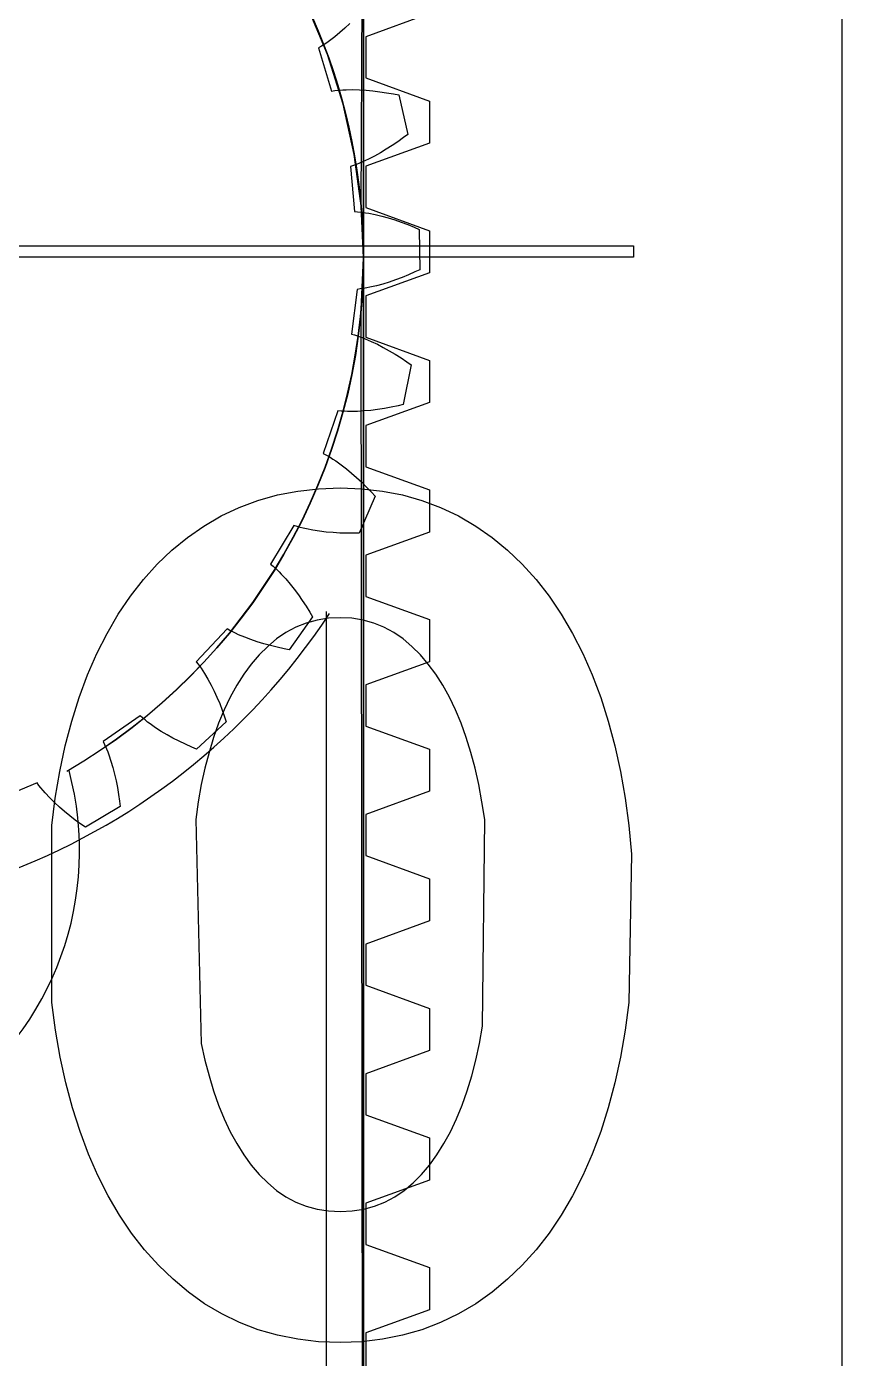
# Model space of a CAD drawing. Header units: millimetres. Extents: x -658 to 1307, y -81 to 472.
# Drawn here: x 462.72 to 470.62, y 361.71 to 374.62 of the extents above; entities that cross this region are included whole.
import ezdxf

# ---------------------------------------------------------------- set-up
doc = ezdxf.new("R2010")
doc.units = ezdxf.units.MM
doc.layers.get('0').update_dxf_attribs({"true_color": 0xffffff})
for name, color, linetype, true_color in [('a', 7, 'Continuous', 0xffffff), ('gears', 134, 'Continuous', 0x009987), ('Layer1', 252, 'Continuous', 0x777799), ('Layer2', 36, 'Continuous', 0x664400), ('Layer3', 134, 'Continuous', 0x009987), ('Layer4', 252, 'Continuous', 0x777799), ('servo', 36, 'Continuous', 0x664400), ('Version_1', 252, 'Continuous', 0x777799)]:
    doc.layers.add(name, color=color, linetype=linetype, true_color=true_color)

# ---------------------------------------------------------------- blocks, each defined once
blk = doc.blocks.new('Group_10')
at = {"layer": 'a'}
for p, q in [((11.5655, 9.18821), (11.52184, 9.13969)), ((11.5655, 9.18821, 3), (11.52184, 9.13969, 3)), ((11.60804, 9.23861), (11.5655, 9.18821)), ((11.60804, 9.23861, 3), (11.5655, 9.18821, 3)), ((11.5655, 9.18821), (11.5655, 9.18821, 3)), ((11.43092, 9.04888), (11.40736, 9.02765)), ((11.43092, 9.04888, 3), (11.40736, 9.02765, 3)), ((11.47701, 9.09318), (11.43092, 9.04888)), ((11.47701, 9.09318, 3), (11.43092, 9.04888, 3)), ((11.43092, 9.04888), (11.43092, 9.04888, 3)), ((11.52184, 9.13969), (11.47701, 9.09318)), ((11.52184, 9.13969, 3), (11.47701, 9.09318, 3)), ((11.47701, 9.09318), (11.47701, 9.09318, 3)), ((11.52184, 9.13969), (11.52184, 9.13969, 3)), ((11.3591, 8.98728), (11.33431, 8.96833)), ((11.3591, 8.98728, 3), (11.33431, 8.96833, 3)), ((11.33431, 8.96833), (11.50985, 8.56797)), ((11.33431, 8.96833, 3), (11.50985, 8.56797, 3)), ((11.33431, 8.96833), (11.33431, 8.96833, 3)), ((11.38343, 9.00709), (11.3591, 8.98728)), ((11.38343, 9.00709, 3), (11.3591, 8.98728, 3)), ((11.3591, 8.98728), (11.3591, 8.98728, 3)), ((11.40736, 9.02765), (11.38343, 9.00709)), ((11.40736, 9.02765, 3), (11.38343, 9.00709, 3)), ((11.38343, 9.00709), (11.38343, 9.00709, 3)), ((11.40736, 9.02765), (11.40736, 9.02765, 3)), ((11.50985, 8.56797), (11.53992, 8.576)), ((11.50985, 8.56797, 3), (11.53992, 8.576, 3)), ((11.50985, 8.56797), (11.50985, 8.56797, 3)), ((11.53992, 8.576), (11.58578, 8.58628)), ((11.53992, 8.576, 3), (11.58578, 8.58628, 3)), ((11.53992, 8.576), (11.53992, 8.576, 3)), ((11.58578, 8.58628), (11.61678, 8.59213)), ((11.58578, 8.58628, 3), (11.61678, 8.59213, 3)), ((11.58578, 8.58628), (11.58578, 8.58628, 3)), ((11.61678, 8.59213), (11.64807, 8.59727)), ((11.61678, 8.59213, 3), (11.64807, 8.59727, 3)), ((11.61678, 8.59213), (11.61678, 8.59213, 3)), ((11.64807, 8.59727), (11.71145, 8.60561)), ((11.64807, 8.59727, 3), (11.71145, 8.60561, 3)), ((11.64807, 8.59727), (11.64807, 8.59727, 3)), ((11.71145, 8.60561), (11.77577, 8.61159)), ((11.71145, 8.60561, 3), (11.77577, 8.61159, 3)), ((11.71145, 8.60561), (11.71145, 8.60561, 3)), ((11.77577, 8.61159), (11.84094, 8.61539)), ((11.77577, 8.61159, 3), (11.84094, 8.61539, 3)), ((11.77577, 8.61159), (11.77577, 8.61159, 3)), ((11.84094, 8.61539), (11.90686, 8.61715)), ((11.84094, 8.61539, 3), (11.90686, 8.61715, 3)), ((11.84094, 8.61539), (11.84094, 8.61539, 3)), ((11.90686, 8.61715), (11.97348, 8.61696)), ((11.90686, 8.61715, 3), (11.97348, 8.61696, 3)), ((11.90686, 8.61715), (11.90686, 8.61715, 3)), ((11.97348, 8.61696), (12.04074, 8.6149)), ((11.97348, 8.61696, 3), (12.04074, 8.6149, 3)), ((11.97348, 8.61696), (11.97348, 8.61696, 3)), ((12.04074, 8.6149), (12.10859, 8.61103)), ((12.04074, 8.6149, 3), (12.10859, 8.61103, 3)), ((12.04074, 8.6149), (12.04074, 8.6149, 3)), ((12.10859, 8.61103), (12.15984, 8.60697)), ((12.10859, 8.61103, 3), (12.15984, 8.60697, 3)), ((12.10859, 8.61103), (12.10859, 8.61103, 3)), ((12.15984, 8.60697), (12.29175, 8.23815)), ((12.15984, 8.60697, 3), (12.29175, 8.23815, 3)), ((12.15984, 8.60697), (12.15984, 8.60697, 3)), ((12.2047, 8.15648), (12.154, 8.11223)), ((12.2047, 8.15648, 3), (12.154, 8.11223, 3)), ((12.2547, 8.2025), (12.2047, 8.15648)), ((12.2547, 8.2025, 3), (12.2047, 8.15648, 3)), ((12.2047, 8.15648), (12.2047, 8.15648, 3)), ((12.29175, 8.23815), (12.2547, 8.2025)), ((12.29175, 8.23815, 3), (12.2547, 8.2025, 3)), ((12.2547, 8.2025), (12.2547, 8.2025, 3)), ((12.29175, 8.23815), (12.29175, 8.23815, 3)), ((12.05053, 8.02939), (11.99773, 7.991)), ((12.05053, 8.02939, 3), (11.99773, 7.991, 3)), ((12.10261, 8.06984), (12.05053, 8.02939)), ((12.10261, 8.06984, 3), (12.05053, 8.02939, 3)), ((12.05053, 8.02939), (12.05053, 8.02939, 3)), ((12.154, 8.11223), (12.10261, 8.06984)), ((12.154, 8.11223, 3), (12.10261, 8.06984, 3)), ((12.10261, 8.06984), (12.10261, 8.06984, 3)), ((12.154, 8.11223), (12.154, 8.11223, 3)), ((11.80686, 7.87576), (11.77867, 7.86237)), ((11.80686, 7.87576, 3), (11.77867, 7.86237, 3)), ((11.83478, 7.89008), (11.80686, 7.87576)), ((11.83478, 7.89008, 3), (11.80686, 7.87576, 3)), ((11.80686, 7.87576), (11.80686, 7.87576, 3)), ((11.86246, 7.90521), (11.83478, 7.89008)), ((11.86246, 7.90521, 3), (11.83478, 7.89008, 3)), ((11.83478, 7.89008), (11.83478, 7.89008, 3)), ((11.88991, 7.92109), (11.86246, 7.90521)), ((11.88991, 7.92109, 3), (11.86246, 7.90521, 3)), ((11.86246, 7.90521), (11.86246, 7.90521, 3)), ((11.94421, 7.95483), (11.88991, 7.92109)), ((11.94421, 7.95483, 3), (11.88991, 7.92109, 3)), ((11.88991, 7.92109), (11.88991, 7.92109, 3)), ((11.99773, 7.991), (11.94421, 7.95483)), ((11.99773, 7.991, 3), (11.94421, 7.95483, 3)), ((11.94421, 7.95483), (11.94421, 7.95483, 3)), ((11.99773, 7.991), (11.99773, 7.991, 3)), ((11.77867, 7.86237), (11.86713, 7.43427)), ((11.77867, 7.86237, 3), (11.86713, 7.43427, 3)), ((11.77867, 7.86237), (11.77867, 7.86237, 3)), ((11.86713, 7.43427), (11.89821, 7.43587)), ((11.86713, 7.43427, 3), (11.89821, 7.43587, 3)), ((11.86713, 7.43427), (11.86713, 7.43427, 3)), ((11.89821, 7.43587), (11.94521, 7.43639)), ((11.89821, 7.43587, 3), (11.94521, 7.43639, 3)), ((11.89821, 7.43587), (11.89821, 7.43587, 3)), ((11.94521, 7.43639), (11.97675, 7.43567)), ((11.94521, 7.43639, 3), (11.97675, 7.43567, 3)), ((11.94521, 7.43639), (11.94521, 7.43639, 3)), ((11.97675, 7.43567), (12.00842, 7.43419)), ((11.97675, 7.43567, 3), (12.00842, 7.43419, 3)), ((11.97675, 7.43567), (11.97675, 7.43567, 3)), ((12.00842, 7.43419), (12.07215, 7.42917)), ((12.00842, 7.43419, 3), (12.07215, 7.42917, 3)), ((12.00842, 7.43419), (12.00842, 7.43419, 3)), ((12.07215, 7.42917), (12.13631, 7.42165)), ((12.07215, 7.42917, 3), (12.13631, 7.42165, 3)), ((12.07215, 7.42917), (12.07215, 7.42917, 3)), ((12.13631, 7.42165), (12.20084, 7.41182)), ((12.13631, 7.42165, 3), (12.20084, 7.41182, 3)), ((12.13631, 7.42165), (12.13631, 7.42165, 3)), ((12.20084, 7.41182), (12.26569, 7.39983)), ((12.20084, 7.41182, 3), (12.26569, 7.39983, 3)), ((12.20084, 7.41182), (12.20084, 7.41182, 3)), ((12.26569, 7.39983), (12.33081, 7.3858)), ((12.26569, 7.39983, 3), (12.33081, 7.3858, 3)), ((12.26569, 7.39983), (12.26569, 7.39983, 3)), ((12.33081, 7.3858), (12.39618, 7.3698)), ((12.33081, 7.3858, 3), (12.39618, 7.3698, 3)), ((12.33081, 7.3858), (12.33081, 7.3858, 3)), ((12.39618, 7.3698), (12.46174, 7.35191)), ((12.39618, 7.3698, 3), (12.46174, 7.35191, 3)), ((12.39618, 7.3698), (12.39618, 7.3698, 3)), ((12.46174, 7.35191), (12.51103, 7.33728)), ((12.46174, 7.35191, 3), (12.51103, 7.33728, 3)), ((12.46174, 7.35191), (12.46174, 7.35191, 3)), ((12.51103, 7.33728), (12.56338, 6.94909)), ((12.51103, 7.33728, 3), (12.56338, 6.94909, 3)), ((12.51103, 7.33728), (12.51103, 7.33728, 3)), ((12.40245, 6.85456), (12.34337, 6.82378)), ((12.40245, 6.85456, 3), (12.34337, 6.82378, 3)), ((12.46124, 6.8873), (12.40245, 6.85456)), ((12.46124, 6.8873, 3), (12.40245, 6.85456, 3)), ((12.40245, 6.85456), (12.40245, 6.85456, 3)), ((12.51972, 6.92193), (12.46124, 6.8873)), ((12.51972, 6.92193, 3), (12.46124, 6.8873, 3)), ((12.46124, 6.8873), (12.46124, 6.8873, 3)), ((12.56338, 6.94909), (12.51972, 6.92193)), ((12.56338, 6.94909, 3), (12.51972, 6.92193, 3)), ((12.51972, 6.92193), (12.51972, 6.92193, 3)), ((12.56338, 6.94909), (12.56338, 6.94909, 3)), ((12.1044, 6.7225), (12.07424, 6.71269)), ((12.1044, 6.7225, 3), (12.07424, 6.71269, 3)), ((12.16452, 6.74422), (12.1044, 6.7225)), ((12.16452, 6.74422, 3), (12.1044, 6.7225, 3)), ((12.1044, 6.7225), (12.1044, 6.7225, 3)), ((12.2244, 6.76848), (12.16452, 6.74422)), ((12.2244, 6.76848, 3), (12.16452, 6.74422, 3)), ((12.16452, 6.74422), (12.16452, 6.74422, 3)), ((12.28402, 6.79505), (12.2244, 6.76848)), ((12.28402, 6.79505, 3), (12.2244, 6.76848, 3)), ((12.2244, 6.76848), (12.2244, 6.76848, 3)), ((12.34337, 6.82378), (12.28402, 6.79505)), ((12.34337, 6.82378, 3), (12.28402, 6.79505, 3)), ((12.28402, 6.79505), (12.28402, 6.79505, 3)), ((12.34337, 6.82378), (12.34337, 6.82378, 3)), ((11.98338, 6.6882), (11.98089, 6.25106)), ((11.98338, 6.6882, 3), (11.98089, 6.25106, 3)), ((12.01373, 6.69544), (11.98338, 6.6882)), ((12.01373, 6.69544, 3), (11.98338, 6.6882, 3)), ((11.98338, 6.6882), (11.98338, 6.6882, 3)), ((12.04402, 6.70364), (12.01373, 6.69544)), ((12.04402, 6.70364, 3), (12.01373, 6.69544, 3)), ((12.01373, 6.69544), (12.01373, 6.69544, 3)), ((12.07424, 6.71269), (12.04402, 6.70364)), ((12.07424, 6.71269, 3), (12.04402, 6.70364, 3)), ((12.04402, 6.70364), (12.04402, 6.70364, 3)), ((12.07424, 6.71269), (12.07424, 6.71269, 3)), ((11.98089, 6.25106), (12.01163, 6.24617)), ((11.98089, 6.25106, 3), (12.01163, 6.24617, 3)), ((11.98089, 6.25106), (11.98089, 6.25106, 3)), ((12.01163, 6.24617), (12.05771, 6.2369)), ((12.01163, 6.24617, 3), (12.05771, 6.2369, 3)), ((12.01163, 6.24617), (12.01163, 6.24617, 3)), ((12.05771, 6.2369), (12.08841, 6.22964)), ((12.05771, 6.2369, 3), (12.08841, 6.22964, 3)), ((12.05771, 6.2369), (12.05771, 6.2369, 3)), ((12.08841, 6.22964), (12.11909, 6.22161)), ((12.08841, 6.22964, 3), (12.11909, 6.22161, 3)), ((12.08841, 6.22964), (12.08841, 6.22964, 3)), ((12.11909, 6.22161), (12.18038, 6.20345)), ((12.11909, 6.22161, 3), (12.18038, 6.20345, 3)), ((12.11909, 6.22161), (12.11909, 6.22161, 3)), ((12.18038, 6.20345), (12.24157, 6.18275)), ((12.18038, 6.20345, 3), (12.24157, 6.18275, 3)), ((12.18038, 6.20345), (12.18038, 6.20345, 3)), ((12.24157, 6.18275), (12.30265, 6.15972)), ((12.24157, 6.18275, 3), (12.30265, 6.15972, 3)), ((12.24157, 6.18275), (12.24157, 6.18275, 3)), ((12.30265, 6.15972), (12.36359, 6.13451)), ((12.30265, 6.15972, 3), (12.36359, 6.13451, 3)), ((12.30265, 6.15972), (12.30265, 6.15972, 3)), ((12.36359, 6.13451), (12.42437, 6.10725)), ((12.36359, 6.13451, 3), (12.42437, 6.10725, 3)), ((12.36359, 6.13451), (12.36359, 6.13451, 3)), ((12.42437, 6.10725), (12.48498, 6.07801)), ((12.42437, 6.10725, 3), (12.48498, 6.07801, 3)), ((12.42437, 6.10725), (12.42437, 6.10725, 3)), ((12.48498, 6.07801), (12.54539, 6.04687)), ((12.48498, 6.07801, 3), (12.54539, 6.04687, 3)), ((12.48498, 6.07801), (12.48498, 6.07801, 3)), ((12.54539, 6.04687), (12.59056, 6.02231)), ((12.54539, 6.04687, 3), (12.59056, 6.02231, 3)), ((12.54539, 6.04687), (12.54539, 6.04687, 3)), ((12.59056, 6.02231), (12.56105, 5.63173)), ((12.59056, 6.02231, 3), (12.56105, 5.63173, 3)), ((12.59056, 6.02231), (12.59056, 6.02231, 3)), ((12.3198, 5.5549), (12.25577, 5.53913)), ((12.3198, 5.5549, 3), (12.25577, 5.53913, 3)), ((12.38399, 5.57272), (12.3198, 5.5549)), ((12.38399, 5.57272, 3), (12.3198, 5.5549, 3)), ((12.3198, 5.5549), (12.3198, 5.5549, 3)), ((12.4483, 5.59253), (12.38399, 5.57272)), ((12.4483, 5.59253, 3), (12.38399, 5.57272, 3)), ((12.38399, 5.57272), (12.38399, 5.57272, 3)), ((12.51271, 5.61423), (12.4483, 5.59253)), ((12.51271, 5.61423, 3), (12.4483, 5.59253, 3)), ((12.4483, 5.59253), (12.4483, 5.59253, 3)), ((12.56105, 5.63173), (12.51271, 5.61423)), ((12.56105, 5.63173, 3), (12.51271, 5.61423, 3)), ((12.51271, 5.61423), (12.51271, 5.61423, 3)), ((12.56105, 5.63173), (12.56105, 5.63173, 3)), ((11.93949, 5.49713), (11.84617, 5.07005)), ((11.93949, 5.49713, 3), (11.84617, 5.07005, 3)), ((11.97068, 5.49789), (11.93949, 5.49713)), ((11.97068, 5.49789, 3), (11.93949, 5.49713, 3)), ((11.93949, 5.49713), (11.93949, 5.49713, 3)), ((12.00201, 5.49962), (11.97068, 5.49789)), ((12.00201, 5.49962, 3), (11.97068, 5.49789, 3)), ((11.97068, 5.49789), (11.97068, 5.49789, 3)), ((12.03345, 5.50219), (12.00201, 5.49962)), ((12.03345, 5.50219, 3), (12.00201, 5.49962, 3)), ((12.00201, 5.49962), (12.00201, 5.49962, 3)), ((12.06499, 5.50552), (12.03345, 5.50219)), ((12.06499, 5.50552, 3), (12.03345, 5.50219, 3)), ((12.03345, 5.50219), (12.03345, 5.50219, 3)), ((12.12832, 5.51426), (12.06499, 5.50552)), ((12.12832, 5.51426, 3), (12.06499, 5.50552, 3)), ((12.06499, 5.50552), (12.06499, 5.50552, 3)), ((12.19193, 5.52554), (12.12832, 5.51426)), ((12.19193, 5.52554, 3), (12.12832, 5.51426, 3)), ((12.12832, 5.51426), (12.12832, 5.51426, 3)), ((12.25577, 5.53913), (12.19193, 5.52554)), ((12.25577, 5.53913, 3), (12.19193, 5.52554, 3)), ((12.19193, 5.52554), (12.19193, 5.52554, 3)), ((12.25577, 5.53913), (12.25577, 5.53913, 3)), ((11.84617, 5.07005), (11.87522, 5.05888)), ((11.84617, 5.07005, 3), (11.87522, 5.05888, 3)), ((11.84617, 5.07005), (11.84617, 5.07005, 3)), ((11.87522, 5.05888), (11.91836, 5.04024)), ((11.87522, 5.05888, 3), (11.91836, 5.04024, 3)), ((11.87522, 5.05888), (11.87522, 5.05888, 3)), ((11.91836, 5.04024), (11.94688, 5.02675)), ((11.91836, 5.04024, 3), (11.94688, 5.02675, 3)), ((11.91836, 5.04024), (11.91836, 5.04024, 3)), ((11.94688, 5.02675), (11.97522, 5.01252)), ((11.94688, 5.02675, 3), (11.97522, 5.01252, 3)), ((11.94688, 5.02675), (11.94688, 5.02675, 3)), ((11.97522, 5.01252), (12.0314, 4.98201)), ((11.97522, 5.01252, 3), (12.0314, 4.98201, 3)), ((11.97522, 5.01252), (11.97522, 5.01252, 3)), ((12.0314, 4.98201), (12.08695, 4.94904)), ((12.0314, 4.98201, 3), (12.08695, 4.94904, 3)), ((12.0314, 4.98201), (12.0314, 4.98201, 3)), ((12.08695, 4.94904), (12.1419, 4.91381)), ((12.08695, 4.94904, 3), (12.1419, 4.91381, 3)), ((12.08695, 4.94904), (12.08695, 4.94904, 3)), ((12.1419, 4.91381), (12.19627, 4.87649)), ((12.1419, 4.91381, 3), (12.19627, 4.87649, 3)), ((12.1419, 4.91381), (12.1419, 4.91381, 3)), ((12.19627, 4.87649), (12.25006, 4.83718)), ((12.19627, 4.87649, 3), (12.25006, 4.83718, 3)), ((12.19627, 4.87649), (12.19627, 4.87649, 3)), ((12.25006, 4.83718), (12.30326, 4.79598)), ((12.25006, 4.83718, 3), (12.30326, 4.79598, 3)), ((12.25006, 4.83718), (12.25006, 4.83718, 3)), ((12.30326, 4.79598), (12.35588, 4.75296)), ((12.30326, 4.79598, 3), (12.35588, 4.75296, 3)), ((12.30326, 4.79598), (12.30326, 4.79598, 3)), ((12.39495, 4.71955), (12.28489, 4.34364)), ((12.39495, 4.71955, 3), (12.28489, 4.34364, 3)), ((12.35588, 4.75296), (12.39495, 4.71955)), ((12.35588, 4.75296, 3), (12.39495, 4.71955, 3)), ((12.35588, 4.75296), (12.35588, 4.75296, 3)), ((12.39495, 4.71955), (12.39495, 4.71955, 3)), ((11.64892, 4.34121), (11.46885, 3.94287)), ((11.64892, 4.34121, 3), (11.46885, 3.94287, 3)), ((11.67959, 4.33547), (11.64892, 4.34121)), ((11.67959, 4.33547, 3), (11.64892, 4.34121, 3)), ((11.64892, 4.34121), (11.64892, 4.34121, 3)), ((11.7106, 4.33064), (11.67959, 4.33547)), ((11.7106, 4.33064, 3), (11.67959, 4.33547, 3)), ((11.67959, 4.33547), (11.67959, 4.33547, 3)), ((11.74188, 4.32662), (11.7106, 4.33064)), ((11.74188, 4.32662, 3), (11.7106, 4.33064, 3)), ((11.7106, 4.33064), (11.7106, 4.33064, 3)), ((11.77342, 4.32332), (11.74188, 4.32662)), ((11.77342, 4.32332, 3), (11.74188, 4.32662, 3)), ((11.74188, 4.32662), (11.74188, 4.32662, 3)), ((11.83719, 4.31871), (11.77342, 4.32332)), ((11.83719, 4.31871, 3), (11.77342, 4.32332, 3)), ((11.77342, 4.32332), (11.77342, 4.32332, 3)), ((11.90175, 4.31651), (11.83719, 4.31871)), ((11.90175, 4.31651, 3), (11.83719, 4.31871, 3)), ((11.83719, 4.31871), (11.83719, 4.31871, 3)), ((11.96702, 4.31653), (11.90175, 4.31651)), ((11.96702, 4.31653, 3), (11.90175, 4.31651, 3)), ((11.90175, 4.31651), (11.90175, 4.31651, 3)), ((12.03293, 4.31864), (11.96702, 4.31653)), ((12.03293, 4.31864, 3), (11.96702, 4.31653, 3)), ((11.96702, 4.31653), (11.96702, 4.31653, 3)), ((12.09943, 4.32273), (12.03293, 4.31864)), ((12.09943, 4.32273, 3), (12.03293, 4.31864, 3)), ((12.03293, 4.31864), (12.03293, 4.31864, 3)), ((12.16645, 4.32873), (12.09943, 4.32273)), ((12.16645, 4.32873, 3), (12.09943, 4.32273, 3)), ((12.09943, 4.32273), (12.09943, 4.32273, 3)), ((12.23396, 4.33657), (12.16645, 4.32873)), ((12.23396, 4.33657, 3), (12.16645, 4.32873, 3)), ((12.16645, 4.32873), (12.16645, 4.32873, 3)), ((12.28489, 4.34364), (12.23396, 4.33657)), ((12.28489, 4.34364, 3), (12.23396, 4.33657, 3)), ((12.23396, 4.33657), (12.23396, 4.33657, 3)), ((12.28489, 4.34364), (12.28489, 4.34364, 3)), ((11.46885, 3.94287), (11.49494, 3.9259)), ((11.46885, 3.94287, 3), (11.49494, 3.9259, 3)), ((11.46885, 3.94287), (11.46885, 3.94287, 3)), ((11.49494, 3.9259), (11.53326, 3.89869)), ((11.49494, 3.9259, 3), (11.53326, 3.89869, 3)), ((11.49494, 3.9259), (11.49494, 3.9259, 3)), ((11.53326, 3.89869), (11.55835, 3.87957)), ((11.53326, 3.89869, 3), (11.55835, 3.87957, 3)), ((11.53326, 3.89869), (11.53326, 3.89869, 3)), ((11.55835, 3.87957), (11.58311, 3.85976)), ((11.55835, 3.87957, 3), (11.58311, 3.85976, 3)), ((11.55835, 3.87957), (11.55835, 3.87957, 3)), ((11.58311, 3.85976), (11.63172, 3.81824)), ((11.58311, 3.85976, 3), (11.63172, 3.81824, 3)), ((11.58311, 3.85976), (11.58311, 3.85976, 3)), ((11.63172, 3.81824), (11.67921, 3.77444)), ((11.63172, 3.81824, 3), (11.67921, 3.77444, 3)), ((11.63172, 3.81824), (11.63172, 3.81824, 3)), ((11.67921, 3.77444), (11.72563, 3.72856)), ((11.67921, 3.77444, 3), (11.72563, 3.72856, 3)), ((11.67921, 3.77444), (11.67921, 3.77444, 3)), ((11.72563, 3.72856), (11.77105, 3.68074)), ((11.72563, 3.72856, 3), (11.77105, 3.68074, 3)), ((11.72563, 3.72856), (11.72563, 3.72856, 3)), ((11.77105, 3.68074), (11.81549, 3.63111)), ((11.77105, 3.68074, 3), (11.81549, 3.63111, 3)), ((11.77105, 3.68074), (11.77105, 3.68074, 3)), ((11.81549, 3.63111), (11.85896, 3.57975)), ((11.81549, 3.63111, 3), (11.85896, 3.57975, 3)), ((11.81549, 3.63111), (11.81549, 3.63111, 3)), ((11.93276, 3.48592), (11.74694, 3.14111)), ((11.93276, 3.48592, 3), (11.74694, 3.14111, 3)), ((11.85896, 3.57975), (11.90149, 3.52673)), ((11.85896, 3.57975, 3), (11.90149, 3.52673, 3)), ((11.85896, 3.57975), (11.85896, 3.57975, 3)), ((11.90149, 3.52673), (11.93276, 3.48592)), ((11.90149, 3.52673, 3), (11.93276, 3.48592, 3)), ((11.90149, 3.52673), (11.90149, 3.52673, 3)), ((11.93276, 3.48592), (11.93276, 3.48592, 3)), ((11.12437, 3.27096), (10.86541, 2.91876)), ((11.12437, 3.27096, 3), (10.86541, 2.91876, 3)), ((11.15318, 3.25897), (11.12437, 3.27096)), ((11.15318, 3.25897, 3), (11.12437, 3.27096, 3)), ((11.12437, 3.27096), (11.12437, 3.27096, 3)), ((11.1825, 3.2478), (11.15318, 3.25897)), ((11.1825, 3.2478, 3), (11.15318, 3.25897, 3)), ((11.15318, 3.25897), (11.15318, 3.25897, 3)), ((11.21227, 3.23736), (11.1825, 3.2478)), ((11.21227, 3.23736, 3), (11.1825, 3.2478, 3)), ((11.1825, 3.2478), (11.1825, 3.2478, 3)), ((11.24244, 3.22758), (11.21227, 3.23736)), ((11.24244, 3.22758, 3), (11.21227, 3.23736, 3)), ((11.21227, 3.23736), (11.21227, 3.23736, 3)), ((11.30384, 3.20981), (11.24244, 3.22758)), ((11.30384, 3.20981, 3), (11.24244, 3.22758, 3)), ((11.24244, 3.22758), (11.24244, 3.22758, 3)), ((11.36654, 3.19424), (11.30384, 3.20981)), ((11.36654, 3.19424, 3), (11.30384, 3.20981, 3)), ((11.30384, 3.20981), (11.30384, 3.20981, 3)), ((11.43039, 3.18069), (11.36654, 3.19424)), ((11.43039, 3.18069, 3), (11.36654, 3.19424, 3)), ((11.36654, 3.19424), (11.36654, 3.19424, 3)), ((11.4953, 3.16905), (11.43039, 3.18069)), ((11.4953, 3.16905, 3), (11.43039, 3.18069, 3)), ((11.43039, 3.18069), (11.43039, 3.18069, 3)), ((11.56119, 3.15922), (11.4953, 3.16905)), ((11.56119, 3.15922, 3), (11.4953, 3.16905, 3)), ((11.4953, 3.16905), (11.4953, 3.16905, 3)), ((11.628, 3.15116), (11.56119, 3.15922)), ((11.628, 3.15116, 3), (11.56119, 3.15922, 3)), ((11.56119, 3.15922), (11.56119, 3.15922, 3)), ((11.69566, 3.14479), (11.628, 3.15116)), ((11.69566, 3.14479, 3), (11.628, 3.15116, 3)), ((11.628, 3.15116), (11.628, 3.15116, 3)), ((11.74694, 3.14111), (11.69566, 3.14479)), ((11.74694, 3.14111, 3), (11.69566, 3.14479, 3)), ((11.69566, 3.14479), (11.69566, 3.14479, 3)), ((11.74694, 3.14111), (11.74694, 3.14111, 3)), ((10.86541, 2.91876), (10.88741, 2.89674)), ((10.86541, 2.91876, 3), (10.88741, 2.89674, 3)), ((10.86541, 2.91876), (10.86541, 2.91876, 3)), ((10.88741, 2.89674), (10.91924, 2.86216)), ((10.88741, 2.89674, 3), (10.91924, 2.86216, 3)), ((10.88741, 2.89674), (10.88741, 2.89674, 3)), ((10.91924, 2.86216), (10.9398, 2.83824)), ((10.91924, 2.86216, 3), (10.9398, 2.83824, 3)), ((10.91924, 2.86216), (10.91924, 2.86216, 3)), ((10.9398, 2.83824), (10.9599, 2.81371)), ((10.9398, 2.83824, 3), (10.9599, 2.81371, 3)), ((10.9398, 2.83824), (10.9398, 2.83824, 3)), ((10.9599, 2.81371), (10.99882, 2.76299)), ((10.9599, 2.81371, 3), (10.99882, 2.76299, 3)), ((10.9599, 2.81371), (10.9599, 2.81371, 3)), ((10.99882, 2.76299), (11.03616, 2.71028)), ((10.99882, 2.76299, 3), (11.03616, 2.71028, 3)), ((10.99882, 2.76299), (10.99882, 2.76299, 3)), ((11.03616, 2.71028), (11.07203, 2.65574)), ((11.03616, 2.71028, 3), (11.07203, 2.65574, 3)), ((11.03616, 2.71028), (11.03616, 2.71028, 3)), ((11.07203, 2.65574), (11.10652, 2.59953)), ((11.07203, 2.65574, 3), (11.10652, 2.59953, 3)), ((11.07203, 2.65574), (11.07203, 2.65574, 3)), ((11.10652, 2.59953), (11.13966, 2.54175)), ((11.10652, 2.59953, 3), (11.13966, 2.54175, 3)), ((11.10652, 2.59953), (11.10652, 2.59953, 3)), ((11.13966, 2.54175), (11.17151, 2.48247)), ((11.13966, 2.54175, 3), (11.17151, 2.48247, 3)), ((11.13966, 2.54175), (11.13966, 2.54175, 3)), ((11.17151, 2.48247), (11.20208, 2.42177)), ((11.17151, 2.48247, 3), (11.20208, 2.42177, 3)), ((11.17151, 2.48247), (11.17151, 2.48247, 3)), ((10.38876, 2.33316), (10.06224, 2.0425)), ((10.38876, 2.33316, 3), (10.06224, 2.0425, 3)), ((10.41445, 2.31544), (10.38876, 2.33316)), ((10.41445, 2.31544, 3), (10.38876, 2.33316, 3)), ((10.38876, 2.33316), (10.38876, 2.33316, 3)), ((11.22419, 2.37535), (10.97074, 2.07671)), ((11.22419, 2.37535, 3), (10.97074, 2.07671, 3)), ((11.20208, 2.42177), (11.22419, 2.37535)), ((11.20208, 2.42177, 3), (11.22419, 2.37535, 3)), ((11.20208, 2.42177), (11.20208, 2.42177, 3)), ((11.22419, 2.37535), (11.22419, 2.37535, 3)), ((10.44081, 2.29842), (10.41445, 2.31544)), ((10.44081, 2.29842, 3), (10.41445, 2.31544, 3)), ((10.41445, 2.31544), (10.41445, 2.31544, 3)), ((10.46776, 2.28202), (10.44081, 2.29842)), ((10.46776, 2.28202, 3), (10.44081, 2.29842, 3)), ((10.44081, 2.29842), (10.44081, 2.29842, 3)), ((10.49523, 2.26618), (10.46776, 2.28202)), ((10.49523, 2.26618, 3), (10.46776, 2.28202, 3)), ((10.46776, 2.28202), (10.46776, 2.28202, 3)), ((10.5516, 2.23603), (10.49523, 2.26618)), ((10.5516, 2.23603, 3), (10.49523, 2.26618, 3)), ((10.49523, 2.26618), (10.49523, 2.26618, 3)), ((10.60969, 2.20776), (10.5516, 2.23603)), ((10.60969, 2.20776, 3), (10.5516, 2.23603, 3)), ((10.5516, 2.23603), (10.5516, 2.23603, 3)), ((10.66933, 2.18123), (10.60969, 2.20776)), ((10.66933, 2.18123, 3), (10.60969, 2.20776, 3)), ((10.60969, 2.20776), (10.60969, 2.20776, 3)), ((10.7304, 2.15635), (10.66933, 2.18123)), ((10.7304, 2.15635, 3), (10.66933, 2.18123, 3)), ((10.66933, 2.18123), (10.66933, 2.18123, 3)), ((10.79281, 2.13304), (10.7304, 2.15635)), ((10.79281, 2.13304, 3), (10.7304, 2.15635, 3)), ((10.7304, 2.15635), (10.7304, 2.15635, 3)), ((10.85648, 2.11126), (10.79281, 2.13304)), ((10.85648, 2.11126, 3), (10.79281, 2.13304, 3)), ((10.79281, 2.13304), (10.79281, 2.13304, 3)), ((10.92134, 2.09097), (10.85648, 2.11126)), ((10.92134, 2.09097, 3), (10.85648, 2.11126, 3)), ((10.85648, 2.11126), (10.85648, 2.11126, 3)), ((10.97074, 2.07671), (10.92134, 2.09097)), ((10.97074, 2.07671, 3), (10.92134, 2.09097, 3)), ((10.92134, 2.09097), (10.92134, 2.09097, 3)), ((10.97074, 2.07671), (10.97074, 2.07671, 3)), ((10.06224, 2.0425), (10.07918, 2.01638)), ((10.06224, 2.0425, 3), (10.07918, 2.01638, 3)), ((10.06224, 2.0425), (10.06224, 2.0425, 3)), ((10.07918, 2.01638), (10.10312, 1.97594)), ((10.07918, 2.01638, 3), (10.10312, 1.97594, 3)), ((10.07918, 2.01638), (10.07918, 2.01638, 3)), ((10.10312, 1.97594), (10.11827, 1.94827)), ((10.10312, 1.97594, 3), (10.11827, 1.94827, 3)), ((10.10312, 1.97594), (10.10312, 1.97594, 3)), ((10.11827, 1.94827), (10.13283, 1.9201)), ((10.11827, 1.94827, 3), (10.13283, 1.9201, 3)), ((10.11827, 1.94827), (10.11827, 1.94827, 3)), ((10.13283, 1.9201), (10.16034, 1.8624)), ((10.13283, 1.9201, 3), (10.16034, 1.8624, 3)), ((10.13283, 1.9201), (10.13283, 1.9201, 3)), ((10.16034, 1.8624), (10.18591, 1.80307)), ((10.16034, 1.8624, 3), (10.18591, 1.80307, 3)), ((10.16034, 1.8624), (10.16034, 1.8624, 3)), ((10.18591, 1.80307), (10.20966, 1.74227)), ((10.18591, 1.80307, 3), (10.20966, 1.74227, 3)), ((10.18591, 1.80307), (10.18591, 1.80307, 3)), ((10.20966, 1.74227), (10.2317, 1.68012)), ((10.20966, 1.74227, 3), (10.2317, 1.68012, 3)), ((10.20966, 1.74227), (10.20966, 1.74227, 3)), ((10.2317, 1.68012), (10.25211, 1.6167)), ((10.2317, 1.68012, 3), (10.25211, 1.6167, 3)), ((10.2317, 1.68012), (10.2317, 1.68012, 3)), ((9.47426, 1.56879), (9.09444, 1.35237)), ((9.47426, 1.56879, 3), (9.09444, 1.35237, 3)), ((9.4957, 1.54612), (9.47426, 1.56879)), ((9.4957, 1.54612, 3), (9.47426, 1.56879, 3)), ((9.47426, 1.56879), (9.47426, 1.56879, 3)), ((10.25211, 1.6167), (10.27094, 1.5521)), ((10.25211, 1.6167, 3), (10.27094, 1.5521, 3)), ((10.25211, 1.6167), (10.25211, 1.6167, 3)), ((10.27094, 1.5521), (10.28822, 1.48637)), ((10.27094, 1.5521, 3), (10.28822, 1.48637, 3)), ((10.27094, 1.5521), (10.27094, 1.5521, 3)), ((9.51795, 1.52399), (9.4957, 1.54612)), ((9.51795, 1.52399, 3), (9.4957, 1.54612, 3)), ((9.4957, 1.54612), (9.4957, 1.54612, 3)), ((9.54089, 1.50235), (9.51795, 1.52399)), ((9.54089, 1.50235, 3), (9.51795, 1.52399, 3)), ((9.51795, 1.52399), (9.51795, 1.52399, 3)), ((9.56447, 1.48114), (9.54089, 1.50235)), ((9.56447, 1.48114, 3), (9.54089, 1.50235, 3)), ((9.54089, 1.50235), (9.54089, 1.50235, 3)), ((9.61334, 1.43993), (9.56447, 1.48114)), ((9.61334, 1.43993, 3), (9.56447, 1.48114, 3)), ((9.56447, 1.48114), (9.56447, 1.48114, 3)), ((9.66428, 1.4002), (9.61334, 1.43993)), ((9.66428, 1.4002, 3), (9.61334, 1.43993, 3)), ((9.61334, 1.43993), (9.61334, 1.43993, 3)), ((10.3002, 1.43637), (9.99019, 1.19694)), ((10.3002, 1.43637, 3), (9.99019, 1.19694, 3)), ((10.28822, 1.48637), (10.3002, 1.43637)), ((10.28822, 1.48637, 3), (10.3002, 1.43637, 3)), ((10.28822, 1.48637), (10.28822, 1.48637, 3)), ((10.3002, 1.43637), (10.3002, 1.43637, 3)), ((9.7171, 1.36185), (9.66428, 1.4002)), ((9.7171, 1.36185, 3), (9.66428, 1.4002, 3)), ((9.66428, 1.4002), (9.66428, 1.4002, 3)), ((9.77167, 1.32482), (9.7171, 1.36185)), ((9.77167, 1.32482, 3), (9.7171, 1.36185, 3)), ((9.7171, 1.36185), (9.7171, 1.36185, 3)), ((9.82787, 1.28904), (9.77167, 1.32482)), ((9.82787, 1.28904, 3), (9.77167, 1.32482, 3)), ((9.77167, 1.32482), (9.77167, 1.32482, 3)), ((9.88561, 1.2545), (9.82787, 1.28904)), ((9.88561, 1.2545, 3), (9.82787, 1.28904, 3)), ((9.82787, 1.28904), (9.82787, 1.28904, 3)), ((9.94484, 1.22116), (9.88561, 1.2545)), ((9.94484, 1.22116, 3), (9.88561, 1.2545, 3)), ((9.88561, 1.2545), (9.88561, 1.2545, 3)), ((9.99019, 1.19694), (9.94484, 1.22116)), ((9.99019, 1.19694, 3), (9.94484, 1.22116, 3)), ((9.94484, 1.22116), (9.94484, 1.22116, 3)), ((9.99019, 1.19694), (9.99019, 1.19694, 3))]:
    blk.add_line(p, q, dxfattribs=at)
blk = doc.blocks.new('MicroServo_9g')
for p, q in [((10.25, 22.5), (10.25, 26.5)), ((10.25, 22.5), (9.749, 22.5, 0.022)), ((10.751, 22.5, 0.022), (10.25, 22.5)), ((9.749, 20.5, 0.022), (4.5, 20.5)), ((27, 20.5), (10.751, 20.5, 0.022)), ((4.5, 0), (27, 0))]:
    blk.add_line(p, q)
at = {"extrusion": (-2.94257e-15, -1, 3.84833e-30)}
blk.add_arc((10.25, 5.75, -26.5), 5.75, 180, 270, dxfattribs=at)
at = {"extrusion": (1.98523e-23, -1, 9.80858e-16)}
blk.add_arc((10.25, 5.75, -26.5), 5.75, 270, 330, dxfattribs=at)
blk = doc.blocks.new('9g_Servo')
blk.add_blockref('MicroServo_9g', (-4.5, 0))
blk = doc.blocks.new('Group_1')
for p, q in [((18.15, 0), (18.15, 54.5)), ((18.15, 0, 3), (18.15, 54.5, 3)), ((14.15, 21.772), (14.15, 21.363)), ((14.15, 21.772, 3), (14.15, 21.363, 3)), ((14.15, 21.772), (14.15, 21.772, 3)), ((14.15, 20.515), (14.15, 20.106)), ((14.15, 20.515, 3), (14.15, 20.106, 3)), ((14.15, 20.515), (14.15, 20.515, 3)), ((14.15, 19.258), (14.15, 18.85)), ((14.15, 19.258, 3), (14.15, 18.85, 3)), ((14.15, 19.258), (14.15, 19.258, 3)), ((14.15, 18.002), (14.15, 17.593)), ((14.15, 18.002, 3), (14.15, 17.593, 3)), ((14.15, 18.002), (14.15, 18.002, 3)), ((14.15, 16.745), (14.15, 16.336)), ((14.15, 16.745, 3), (14.15, 16.336, 3)), ((14.15, 16.745), (14.15, 16.745, 3)), ((14.15, 15.489), (14.15, 15.08)), ((14.15, 15.489, 3), (14.15, 15.08, 3)), ((14.15, 15.489), (14.15, 15.489, 3)), ((14.15, 14.232), (14.15, 13.823)), ((14.15, 14.232, 3), (14.15, 13.823, 3)), ((14.15, 14.232), (14.15, 14.232, 3)), ((14.15, 12.975), (14.15, 12.566)), ((14.15, 12.975, 3), (14.15, 12.566, 3)), ((14.15, 12.975), (14.15, 12.975, 3)), ((14.15, 11.719), (14.15, 11.31)), ((14.15, 11.719, 3), (14.15, 11.31, 3)), ((14.15, 11.719), (14.15, 11.719, 3)), ((14.15, 10.462), (14.15, 10.053)), ((14.15, 10.462, 3), (14.15, 10.053, 3)), ((14.15, 10.462), (14.15, 10.462, 3))]:
    blk.add_line(p, q)
at = {"layer": 'a'}
for p, q in [((14.15, 22.619), (13.534, 22.395)), ((14.15, 22.619, 3), (13.534, 22.395, 3)), ((13.534, 22.395), (13.534, 21.996)), ((13.534, 22.395, 3), (13.534, 21.996, 3)), ((13.534, 22.395), (13.534, 22.395, 3)), ((13.534, 21.996), (14.15, 21.772)), ((13.534, 21.996, 3), (14.15, 21.772, 3)), ((13.534, 21.996), (13.534, 21.996, 3)), ((14.15, 21.363), (13.534, 21.139)), ((14.15, 21.363, 3), (13.534, 21.139, 3)), ((14.15, 21.363), (14.15, 21.363, 3)), ((13.534, 21.139), (13.534, 20.739)), ((13.534, 21.139, 3), (13.534, 20.739, 3)), ((13.534, 21.139), (13.534, 21.139, 3)), ((13.534, 20.739), (14.15, 20.515)), ((13.534, 20.739, 3), (14.15, 20.515, 3)), ((13.534, 20.739), (13.534, 20.739, 3)), ((14.15, 20.106), (13.534, 19.882)), ((14.15, 20.106, 3), (13.534, 19.882, 3)), ((14.15, 20.106), (14.15, 20.106, 3)), ((13.534, 19.882), (13.534, 19.482)), ((13.534, 19.882, 3), (13.534, 19.482, 3)), ((13.534, 19.882), (13.534, 19.882, 3)), ((13.534, 19.482), (14.15, 19.258)), ((13.534, 19.482, 3), (14.15, 19.258, 3)), ((13.534, 19.482), (13.534, 19.482, 3)), ((14.15, 18.85), (13.534, 18.625)), ((14.15, 18.85, 3), (13.534, 18.625, 3)), ((14.15, 18.85), (14.15, 18.85, 3)), ((13.534, 18.625), (13.534, 18.226)), ((13.534, 18.625, 3), (13.534, 18.226, 3)), ((13.534, 18.625), (13.534, 18.625, 3)), ((13.534, 18.226), (14.15, 18.002)), ((13.534, 18.226, 3), (14.15, 18.002, 3)), ((13.534, 18.226), (13.534, 18.226, 3)), ((14.15, 17.593), (13.534, 17.369)), ((14.15, 17.593, 3), (13.534, 17.369, 3)), ((14.15, 17.593), (14.15, 17.593, 3)), ((13.534, 17.369), (13.534, 16.969)), ((13.534, 17.369, 3), (13.534, 16.969, 3)), ((13.534, 17.369), (13.534, 17.369, 3)), ((13.534, 16.969), (14.15, 16.745)), ((13.534, 16.969, 3), (14.15, 16.745, 3)), ((13.534, 16.969), (13.534, 16.969, 3)), ((14.15, 16.336), (13.534, 16.112)), ((14.15, 16.336, 3), (13.534, 16.112, 3)), ((14.15, 16.336), (14.15, 16.336, 3)), ((13.534, 16.112), (13.534, 15.713)), ((13.534, 16.112, 3), (13.534, 15.713, 3)), ((13.534, 16.112), (13.534, 16.112, 3)), ((13.534, 15.713), (14.15, 15.489)), ((13.534, 15.713, 3), (14.15, 15.489, 3)), ((13.534, 15.713), (13.534, 15.713, 3)), ((14.15, 15.08), (13.534, 14.856)), ((14.15, 15.08, 3), (13.534, 14.856, 3)), ((14.15, 15.08), (14.15, 15.08, 3)), ((13.534, 14.856), (13.534, 14.456)), ((13.534, 14.856, 3), (13.534, 14.456, 3)), ((13.534, 14.856), (13.534, 14.856, 3)), ((13.534, 14.456), (14.15, 14.232)), ((13.534, 14.456, 3), (14.15, 14.232, 3)), ((13.534, 14.456), (13.534, 14.456, 3)), ((14.15, 13.823), (13.534, 13.599)), ((14.15, 13.823, 3), (13.534, 13.599, 3)), ((14.15, 13.823), (14.15, 13.823, 3)), ((13.534, 13.599), (13.534, 13.199)), ((13.534, 13.599, 3), (13.534, 13.199, 3)), ((13.534, 13.599), (13.534, 13.599, 3)), ((13.534, 13.199), (14.15, 12.975)), ((13.534, 13.199, 3), (14.15, 12.975, 3)), ((13.534, 13.199), (13.534, 13.199, 3)), ((14.15, 12.566), (13.534, 12.342)), ((14.15, 12.566, 3), (13.534, 12.342, 3)), ((14.15, 12.566), (14.15, 12.566, 3)), ((13.534, 12.342), (13.534, 11.943)), ((13.534, 12.342, 3), (13.534, 11.943, 3)), ((13.534, 12.342), (13.534, 12.342, 3)), ((13.534, 11.943), (14.15, 11.719)), ((13.534, 11.943, 3), (14.15, 11.719, 3)), ((13.534, 11.943), (13.534, 11.943, 3)), ((14.15, 11.31), (13.534, 11.086)), ((14.15, 11.31, 3), (13.534, 11.086, 3)), ((14.15, 11.31), (14.15, 11.31, 3)), ((13.534, 11.086), (13.534, 10.686)), ((13.534, 11.086, 3), (13.534, 10.686, 3)), ((13.534, 11.086), (13.534, 11.086, 3)), ((13.534, 10.686), (14.15, 10.462)), ((13.534, 10.686, 3), (14.15, 10.462, 3)), ((13.534, 10.686), (13.534, 10.686, 3)), ((14.15, 10.053), (13.534, 9.829)), ((14.15, 10.053, 3), (13.534, 9.829, 3)), ((14.15, 10.053), (14.15, 10.053, 3)), ((13.534, 9.829), (13.534, 9.429)), ((13.534, 9.829, 3), (13.534, 9.429, 3)), ((13.534, 9.829), (13.534, 9.829, 3))]:
    blk.add_line(p, q, dxfattribs=at)
blk = doc.blocks.new('Group_11')
at = {"color": 18, "true_color": 0x000000}
for p, q in [((29.009, 21.366, 5), (29.009, 21.256, 5)), ((29.009, 21.256, 5), (19.969, 21.256, 5))]:
    blk.add_line(p, q, dxfattribs=at)
at = {"layer": 'Layer1', "color": 18, "true_color": 0x000000}
for p, q in [((19.969, 21.366, 5), (29.009, 21.366, 5)), ((25.56, 18.95, 5), (25.756, 18.988, 5)), ((25.756, 18.988, 5), (25.959, 19.01, 5)), ((25.959, 19.01, 5), (26.169, 19.018, 5)), ((26.169, 19.018, 5), (26.376, 19.01, 5)), ((26.376, 19.01, 5), (26.577, 18.988, 5)), ((26.577, 18.988, 5), (26.771, 18.95, 5)), ((25.189, 18.829, 5), (25.371, 18.897, 5)), ((25.371, 18.897, 5), (25.56, 18.95, 5)), ((26.771, 18.95, 5), (26.958, 18.897, 5)), ((26.958, 18.897, 5), (27.139, 18.829, 5)), ((24.848, 18.648, 5), (25.015, 18.746, 5)), ((25.015, 18.746, 5), (25.189, 18.829, 5)), ((27.139, 18.829, 5), (27.313, 18.746, 5)), ((27.313, 18.746, 5), (27.48, 18.648, 5)), ((24.689, 18.538, 5), (24.848, 18.648, 5)), ((27.48, 18.648, 5), (27.639, 18.538, 5)), ((24.538, 18.415, 5), (24.689, 18.538, 5)), ((27.639, 18.538, 5), (27.789, 18.415, 5)), ((24.396, 18.278, 5), (24.538, 18.415, 5)), ((27.789, 18.415, 5), (27.932, 18.278, 5)), ((24.262, 18.13, 5), (24.396, 18.278, 5)), ((27.932, 18.278, 5), (28.066, 18.13, 5)), ((24.136, 17.968, 5), (24.262, 18.13, 5)), ((28.066, 18.13, 5), (28.192, 17.968, 5)), ((24.018, 17.794, 5), (24.136, 17.968, 5)), ((28.192, 17.968, 5), (28.309, 17.794, 5)), ((23.91, 17.608, 5), (24.018, 17.794, 5)), ((25.838, 17.708, 5), (25.738, 17.668, 5)), ((25.944, 17.737, 5), (25.838, 17.708, 5)), ((26.054, 17.754, 5), (25.944, 17.737, 5)), ((26.169, 17.76, 5), (26.054, 17.754, 5)), ((26.281, 17.754, 5), (26.169, 17.76, 5)), ((26.389, 17.737, 5), (26.281, 17.754, 5)), ((26.492, 17.708, 5), (26.389, 17.737, 5)), ((26.591, 17.668, 5), (26.492, 17.708, 5)), ((28.309, 17.794, 5), (28.418, 17.608, 5)), ((23.81, 17.412, 5), (23.91, 17.608, 5)), ((25.642, 17.617, 5), (25.551, 17.555, 5)), ((25.738, 17.668, 5), (25.642, 17.617, 5)), ((26.686, 17.617, 5), (26.591, 17.668, 5)), ((26.777, 17.555, 5), (26.686, 17.617, 5)), ((28.418, 17.608, 5), (28.518, 17.412, 5)), ((25.465, 17.481, 5), (25.383, 17.4, 5)), ((25.551, 17.555, 5), (25.465, 17.481, 5)), ((26.863, 17.481, 5), (26.777, 17.555, 5)), ((26.944, 17.4, 5), (26.863, 17.481, 5)), ((23.72, 17.205, 5), (23.81, 17.412, 5)), ((25.306, 17.31, 5), (25.234, 17.211, 5)), ((25.383, 17.4, 5), (25.306, 17.31, 5)), ((27.021, 17.31, 5), (26.944, 17.4, 5)), ((27.094, 17.211, 5), (27.021, 17.31, 5)), ((28.518, 17.412, 5), (28.609, 17.205, 5)), ((23.639, 16.987, 5), (23.72, 17.205, 5)), ((25.234, 17.211, 5), (25.166, 17.105, 5)), ((27.162, 17.105, 5), (27.094, 17.211, 5)), ((28.609, 17.205, 5), (28.691, 16.987, 5)), ((25.166, 17.105, 5), (25.103, 16.99, 5)), ((27.225, 16.99, 5), (27.162, 17.105, 5)), ((23.567, 16.758, 5), (23.639, 16.987, 5)), ((25.103, 16.99, 5), (25.044, 16.867, 5)), ((27.284, 16.867, 5), (27.225, 16.99, 5)), ((28.691, 16.987, 5), (28.765, 16.758, 5)), ((25.044, 16.867, 5), (24.99, 16.737, 5)), ((27.338, 16.737, 5), (27.284, 16.867, 5)), ((23.504, 16.518, 5), (23.567, 16.758, 5)), ((24.99, 16.737, 5), (24.941, 16.599, 5)), ((27.388, 16.599, 5), (27.338, 16.737, 5)), ((28.765, 16.758, 5), (28.829, 16.518, 5)), ((24.941, 16.599, 5), (24.897, 16.454, 5)), ((27.433, 16.454, 5), (27.388, 16.599, 5)), ((23.451, 16.269, 5), (23.504, 16.518, 5)), ((24.897, 16.454, 5), (24.857, 16.302, 5)), ((27.474, 16.302, 5), (27.433, 16.454, 5)), ((28.829, 16.518, 5), (28.884, 16.269, 5)), ((23.407, 16.011, 5), (23.451, 16.269, 5)), ((24.857, 16.302, 5), (24.822, 16.142, 5)), ((27.51, 16.142, 5), (27.474, 16.302, 5)), ((28.884, 16.269, 5), (28.929, 16.011, 5)), ((24.822, 16.142, 5), (24.793, 15.974, 5)), ((27.541, 15.974, 5), (27.51, 16.142, 5)), ((23.373, 15.744, 5), (23.407, 16.011, 5)), ((28.929, 16.011, 5), (28.964, 15.744, 5)), ((24.793, 15.974, 5), (24.768, 15.802, 5)), ((27.568, 15.802, 5), (27.541, 15.974, 5)), ((24.768, 15.802, 5), (24.822, 13.632, 5)), ((27.546, 13.799, 5), (27.568, 15.802, 5)), ((23.375, 14.028, 5), (23.373, 15.744, 5)), ((28.964, 15.744, 5), (28.989, 15.467, 5)), ((28.989, 15.467, 5), (28.964, 14.028, 5)), ((23.41, 13.76, 5), (23.375, 14.028, 5)), ((28.964, 14.028, 5), (28.929, 13.76, 5)), ((23.455, 13.501, 5), (23.41, 13.76, 5)), ((27.516, 13.632, 5), (27.546, 13.799, 5)), ((28.929, 13.76, 5), (28.884, 13.501, 5)), ((24.822, 13.632, 5), (24.857, 13.471, 5)), ((27.482, 13.471, 5), (27.516, 13.632, 5)), ((23.51, 13.25, 5), (23.455, 13.501, 5)), ((24.857, 13.471, 5), (24.897, 13.318, 5)), ((27.442, 13.318, 5), (27.482, 13.471, 5)), ((28.884, 13.501, 5), (28.829, 13.25, 5)), ((24.897, 13.318, 5), (24.941, 13.172, 5)), ((27.398, 13.172, 5), (27.442, 13.318, 5)), ((23.574, 13.009, 5), (23.51, 13.25, 5)), ((24.941, 13.172, 5), (24.99, 13.033, 5)), ((27.349, 13.033, 5), (27.398, 13.172, 5)), ((28.829, 13.25, 5), (28.765, 13.009, 5)), ((23.647, 12.778, 5), (23.574, 13.009, 5)), ((24.99, 13.033, 5), (25.044, 12.901, 5)), ((27.295, 12.901, 5), (27.349, 13.033, 5)), ((28.765, 13.009, 5), (28.691, 12.778, 5)), ((25.044, 12.901, 5), (25.103, 12.777, 5)), ((27.236, 12.777, 5), (27.295, 12.901, 5)), ((23.73, 12.559, 5), (23.647, 12.778, 5)), ((25.103, 12.777, 5), (25.166, 12.661, 5)), ((25.166, 12.661, 5), (25.234, 12.553, 5)), ((27.105, 12.553, 5), (27.173, 12.661, 5)), ((27.173, 12.661, 5), (27.236, 12.777, 5)), ((28.691, 12.778, 5), (28.609, 12.559, 5)), ((23.821, 12.351, 5), (23.73, 12.559, 5)), ((25.234, 12.553, 5), (25.306, 12.454, 5)), ((27.032, 12.454, 5), (27.105, 12.553, 5)), ((28.609, 12.559, 5), (28.518, 12.351, 5)), ((25.306, 12.454, 5), (25.383, 12.363, 5)), ((26.955, 12.363, 5), (27.032, 12.454, 5)), ((23.921, 12.154, 5), (23.821, 12.351, 5)), ((25.383, 12.363, 5), (25.465, 12.281, 5)), ((25.465, 12.281, 5), (25.551, 12.208, 5)), ((26.788, 12.208, 5), (26.874, 12.281, 5)), ((26.874, 12.281, 5), (26.955, 12.363, 5)), ((28.518, 12.351, 5), (28.418, 12.154, 5)), ((24.03, 11.969, 5), (23.921, 12.154, 5)), ((25.551, 12.208, 5), (25.642, 12.145, 5)), ((25.642, 12.145, 5), (25.738, 12.094, 5)), ((26.601, 12.094, 5), (26.697, 12.145, 5)), ((26.697, 12.145, 5), (26.788, 12.208, 5)), ((28.418, 12.154, 5), (28.309, 11.969, 5)), ((25.738, 12.094, 5), (25.838, 12.054, 5)), ((25.838, 12.054, 5), (25.944, 12.026, 5)), ((25.944, 12.026, 5), (26.054, 12.009, 5)), ((26.054, 12.009, 5), (26.169, 12.003, 5)), ((26.169, 12.003, 5), (26.285, 12.009, 5)), ((26.285, 12.009, 5), (26.395, 12.026, 5)), ((26.395, 12.026, 5), (26.5, 12.054, 5)), ((26.5, 12.054, 5), (26.601, 12.094, 5)), ((24.147, 11.794, 5), (24.03, 11.969, 5)), ((28.309, 11.969, 5), (28.192, 11.794, 5)), ((24.273, 11.632, 5), (24.147, 11.794, 5)), ((28.192, 11.794, 5), (28.066, 11.632, 5)), ((24.406, 11.483, 5), (24.273, 11.632, 5)), ((28.066, 11.632, 5), (27.932, 11.483, 5)), ((24.548, 11.346, 5), (24.406, 11.483, 5)), ((27.932, 11.483, 5), (27.789, 11.346, 5)), ((24.697, 11.221, 5), (24.548, 11.346, 5)), ((27.789, 11.346, 5), (27.639, 11.221, 5)), ((24.854, 11.109, 5), (24.697, 11.221, 5)), ((25.02, 11.01, 5), (24.854, 11.109, 5)), ((27.48, 11.109, 5), (27.313, 11.01, 5)), ((27.639, 11.221, 5), (27.48, 11.109, 5)), ((25.193, 10.926, 5), (25.02, 11.01, 5)), ((27.313, 11.01, 5), (27.139, 10.926, 5)), ((25.373, 10.857, 5), (25.193, 10.926, 5)), ((25.561, 10.803, 5), (25.373, 10.857, 5)), ((26.958, 10.857, 5), (26.771, 10.803, 5)), ((27.139, 10.926, 5), (26.958, 10.857, 5)), ((25.757, 10.764, 5), (25.561, 10.803, 5)), ((25.959, 10.741, 5), (25.757, 10.764, 5)), ((26.169, 10.733, 5), (25.959, 10.741, 5)), ((26.376, 10.741, 5), (26.169, 10.733, 5)), ((26.577, 10.764, 5), (26.376, 10.741, 5)), ((26.771, 10.803, 5), (26.577, 10.764, 5))]:
    blk.add_line(p, q, dxfattribs=at)
blk = doc.blocks.new('Group_4')
for p, q in [((26.032, 17.704), (26.032, 0)), ((26.032, 17.704, 3), (26.032, 0, 3)), ((26.032, 17.704), (26.032, 17.704, 3)), ((25.564, 17.018), (25.564, 17.018, 3)), ((24.983, 16.423), (24.983, 16.423, 3)), ((24.331, 15.907), (24.331, 15.907, 3)), ((23.619, 15.478), (23.619, 15.478, 3))]:
    blk.add_line(p, q)
for centre in [(20.63, 21.25), (20.63, 21.25, 3)]:
    blk.add_arc(centre, 6.5, 33.2841, 326.7159)
blk = doc.blocks.new('Group_14')
for p, q in [((26.393, 4.5, 0.004), (26.393, 27, 0.004)), ((26.393, 4.5, 3.004), (26.393, 27, 3.004))]:
    blk.add_line(p, q)
blk = doc.blocks.new('Group_3')
for p, q in [((26.044, 23.219, -0.003), (26.044, 23.219, 4.997)), ((26.195, 22.74, -0.003), (26.195, 22.74, 4.997)), ((26.304, 22.251, -0.003), (26.304, 22.251, 4.997)), ((26.37, 21.753, -0.004), (26.37, 21.753, 4.996)), ((26.392, 21.252, -0.004), (26.392, 21.252, 4.996)), ((26.37, 20.751, -0.004), (26.37, 20.751, 4.996)), ((26.305, 20.254, -0.003), (26.305, 20.254, 4.997)), ((26.196, 19.764, -0.003), (26.196, 19.764, 4.997)), ((26.045, 19.285, -0.003), (26.045, 19.285, 4.997)), ((25.854, 18.822, -0.003), (25.854, 18.822, 4.997)), ((25.622, 18.377, -0.003), (25.622, 18.377, 4.997)), ((25.353, 17.954, -0.003), (25.353, 17.954, 4.997)), ((25.047, 17.556, -0.003), (25.047, 17.556, 4.997)), ((24.709, 17.186, -0.003), (24.709, 17.186, 4.997)), ((24.339, 16.847, -0.003), (24.339, 16.847, 4.997)), ((23.941, 16.541, -0.003), (23.941, 16.541, 4.997)), ((23.518, 16.272, -0.002), (23.518, 16.272, 4.998)), ((23.643, 15.501, -0.002), (23.643, 15.501, 4.998)), ((23.541, 14.725, -0.002), (23.541, 14.725, 4.998)), ((23.242, 14.001, -0.002), (23.242, 14.001, 4.998))]:
    blk.add_line(p, q)
for points in [[(26.392, 21.252, -0.004), (26.37, 21.753, -0.004), (26.304, 22.251, -0.003), (26.195, 22.74, -0.003), (26.044, 23.219, -0.003), (25.852, 23.682, -0.003), (25.621, 24.127, -0.003), (25.351, 24.55, -0.003), (25.045, 24.948, -0.003), (24.707, 25.318, -0.003), (24.337, 25.656, -0.003), (23.939, 25.962, -0.003), (23.515, 26.231, -0.002), (23.07, 26.463, -0.002), (22.607, 26.654, -0.002), (22.128, 26.805, -0.002), (21.639, 26.914, -0.002), (21.141, 26.979, -0.001), (20.64, 27.001, -0.001)], [(26.392, 21.252, 4.996), (26.37, 21.753, 4.996), (26.304, 22.251, 4.997), (26.195, 22.74, 4.997), (26.044, 23.219, 4.997), (25.852, 23.682, 4.997), (25.621, 24.127, 4.997), (25.351, 24.55, 4.997), (25.045, 24.948, 4.997), (24.707, 25.318, 4.997), (24.337, 25.656, 4.997), (23.939, 25.962, 4.997), (23.515, 26.231, 4.998), (23.07, 26.463, 4.998), (22.607, 26.654, 4.998), (22.128, 26.805, 4.998), (21.639, 26.914, 4.998), (21.141, 26.979, 4.999), (20.64, 27.001, 4.999)]]:
    blk.add_polyline3d(points)
at = {"extrusion": (0.000409948, -5.98058e-09, 1)}
for centre, radius, start, end in [((20.642, 21.251, 0.007), 5.75, 300.0146, 0.0146), ((20.64, 21.251, 5.007), 5.75, 300.0146, 0.0146), ((20.643, 15.501, 0.007), 3, 165.0146, 15.0146), ((20.641, 15.501, 5.007), 3, 165.0146, 15.0146)]:
    blk.add_arc(centre, radius, start, end, dxfattribs=at)
blk = doc.blocks.new('Group_28')
at = {"layer": 'gears', "color": 251, "true_color": 0x565656}
blk.add_blockref('Group_1', (39.382, 0.997, 26.5), dxfattribs=at)
at = {"layer": 'gears', "color": 161, "true_color": 0x9999ff, "extrusion": (-1.93333e-09, 2.06777e-09, 1), "rotation": 353.1639999999949}
blk.add_blockref('Group_10', (40.137, 15.729, 26.5), dxfattribs=at)
at = {"layer": 'Layer1', "color": 153, "true_color": 0x6495ed}
blk.add_blockref('Group_11', (26.5, 0, 29.5), dxfattribs=at)
at = {"layer": 'Layer2'}
blk.add_blockref('Group_4', (26.5, 0.117, 26.5), dxfattribs=at)
at = {"layer": 'Layer3'}
blk.add_blockref('Group_3', (26.5, 0, 21.5), dxfattribs=at)
at = {"layer": 'Layer4'}
blk.add_blockref('Group_14', (26.5, 0, 18.497), dxfattribs=at)
at = {"layer": 'servo', "color": 131, "true_color": 0x65ffff, "extrusion": (-1, -1.49036e-08, 2.98023e-08), "rotation": 1.7075486689e-06}
blk.add_blockref('9g_Servo', (-27, 0, -52.893), dxfattribs=at)

msp = doc.modelspace()

# ---------------------------------------------------------------- block references
at = {"layer": 'Version_1'}
msp.add_blockref('Group_28', (413.092, 351.127, -31.271), dxfattribs=at)

doc.saveas('drawing.dxf')
